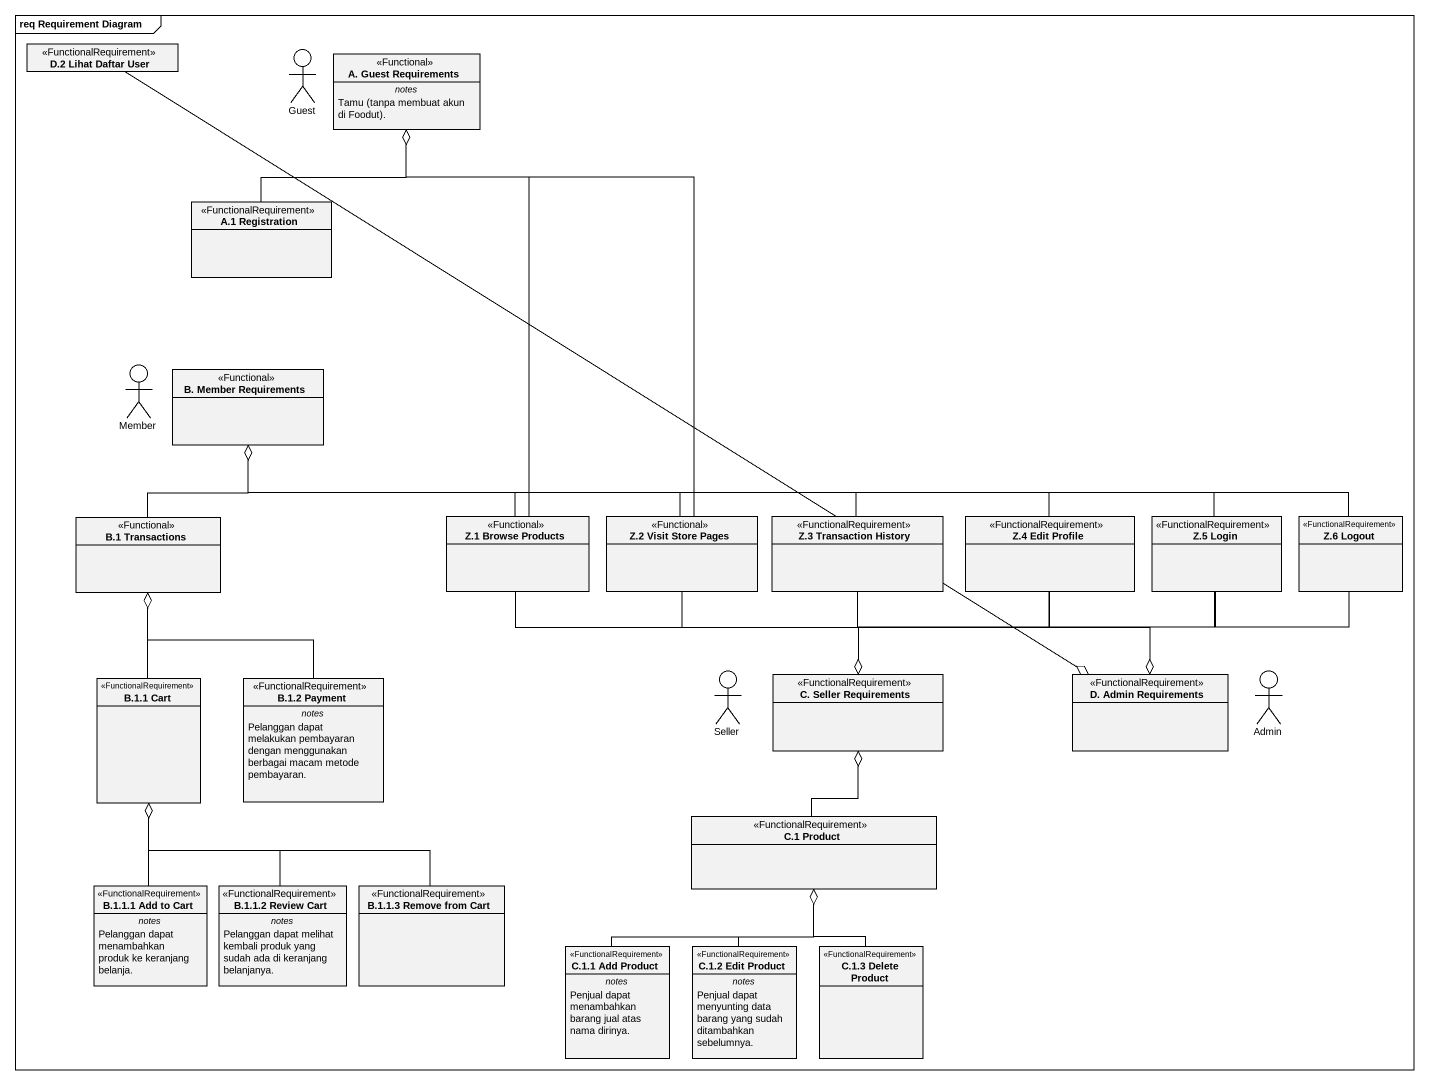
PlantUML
@startuml
mainframe req Requirement Diagram
allowmixing
hide circle
hide empty members
class "D.2 Lihat Daftar User" as D_2_Lihat_Daftar_User <<FunctionalRequirement>>
actor Guest
class "A. Guest Requirements" as A_Guest_Requirements <<Functional>> {
  -- notes --
  {field} Tamu (tanpa membuat akun di Foodut).
}
class "A.1 Registration" as A_1_Registration <<FunctionalRequirement>>
actor Member
class "B. Member Requirements" as B_Member_Requirements <<Functional>>
class "B.1 Transactions" as B_1_Transactions <<Functional>>
class "Z.1 Browse Products" as Z_1_Browse_Products <<Functional>>
class "Z.2 Visit Store Pages" as Z_2_Visit_Store_Pages <<Functional>>
class "Z.3 Transaction History" as Z_3_Transaction_History <<FunctionalRequirement>>
class "Z.4 Edit Profile" as Z_4_Edit_Profile <<FunctionalRequirement>>
class "Z.5 Login" as Z_5_Login <<FunctionalRequirement>>
class "Z.6 Logout" as Z_6_Logout <<FunctionalRequirement>>
class "B.1.1 Cart" as B_1_1_Cart <<FunctionalRequirement>>
class "B.1.2 Payment" as B_1_2_Payment <<FunctionalRequirement>> {
  -- notes --
  Pelanggan dapat melakukan pembayaran dengan menggunakan berbagai macam metode pembayaran.
}
actor Seller
class "C. Seller Requirements" as C_Seller_Requirements <<FunctionalRequirement>>
class "D. Admin Requirements" as D_Admin_Requirements <<FunctionalRequirement>>
actor Admin
class "C.1 Product" as C_1_Product <<FunctionalRequirement>>
class "B.1.1.1 Add to Cart" as B_1_1_1_Add_to_Cart <<FunctionalRequirement>> {
  -- notes --
  Pelanggan dapat menambahkan produk ke keranjang belanja.
}
class "B.1.1.2 Review Cart" as B_1_1_2_Review_Cart <<FunctionalRequirement>> {
  -- notes --
  Pelanggan dapat melihat kembali produk yang sudah ada di keranjang belanjanya.
}
class "B.1.1.3 Remove from Cart" as B_1_1_3_Remove_from_Cart <<FunctionalRequirement>>
class "C.1.1 Add Product" as C_1_1_Add_Product <<FunctionalRequirement>> {
  -- notes --
  Penjual dapat menambahkan barang jual atas nama dirinya.
}
class "C.1.2 Edit Product" as C_1_2_Edit_Product <<FunctionalRequirement>> {
  -- notes --
  Penjual dapat menyunting data barang yang sudah ditambahkan sebelumnya.
}
class "C.1.3 Delete Product" as C_1_3_Delete_Product <<FunctionalRequirement>>
D_2_Lihat_Daftar_User --o D_Admin_Requirements
A_1_Registration -up-o A_Guest_Requirements
B_1_Transactions -up-o B_Member_Requirements
Z_1_Browse_Products -up-o A_Guest_Requirements
Z_1_Browse_Products -left-o B_Member_Requirements
Z_1_Browse_Products -right-o C_Seller_Requirements
Z_1_Browse_Products -right-o D_Admin_Requirements
Z_2_Visit_Store_Pages -up-o A_Guest_Requirements
Z_2_Visit_Store_Pages -left-o B_Member_Requirements
Z_2_Visit_Store_Pages --o C_Seller_Requirements
Z_2_Visit_Store_Pages -right-o D_Admin_Requirements
Z_3_Transaction_History -left-o B_Member_Requirements
Z_3_Transaction_History --o C_Seller_Requirements
Z_3_Transaction_History -right-o D_Admin_Requirements
Z_4_Edit_Profile -left-o B_Member_Requirements
Z_4_Edit_Profile --o C_Seller_Requirements
Z_4_Edit_Profile --o D_Admin_Requirements
Z_5_Login -left-o B_Member_Requirements
Z_5_Login -left-o C_Seller_Requirements
Z_5_Login --o D_Admin_Requirements
Z_6_Logout -left-o B_Member_Requirements
Z_6_Logout -left-o C_Seller_Requirements
Z_6_Logout --o D_Admin_Requirements
B_1_1_Cart -up-o B_1_Transactions
B_1_2_Payment -up-o B_1_Transactions
C_1_Product -up-o C_Seller_Requirements
B_1_1_1_Add_to_Cart -up-o B_1_1_Cart
B_1_1_2_Review_Cart -up-o B_1_1_Cart
B_1_1_3_Remove_from_Cart -up-o B_1_1_Cart
C_1_1_Add_Product -up-o C_1_Product
C_1_2_Edit_Product -up-o C_1_Product
C_1_3_Delete_Product -up-o C_1_Product
@enduml
